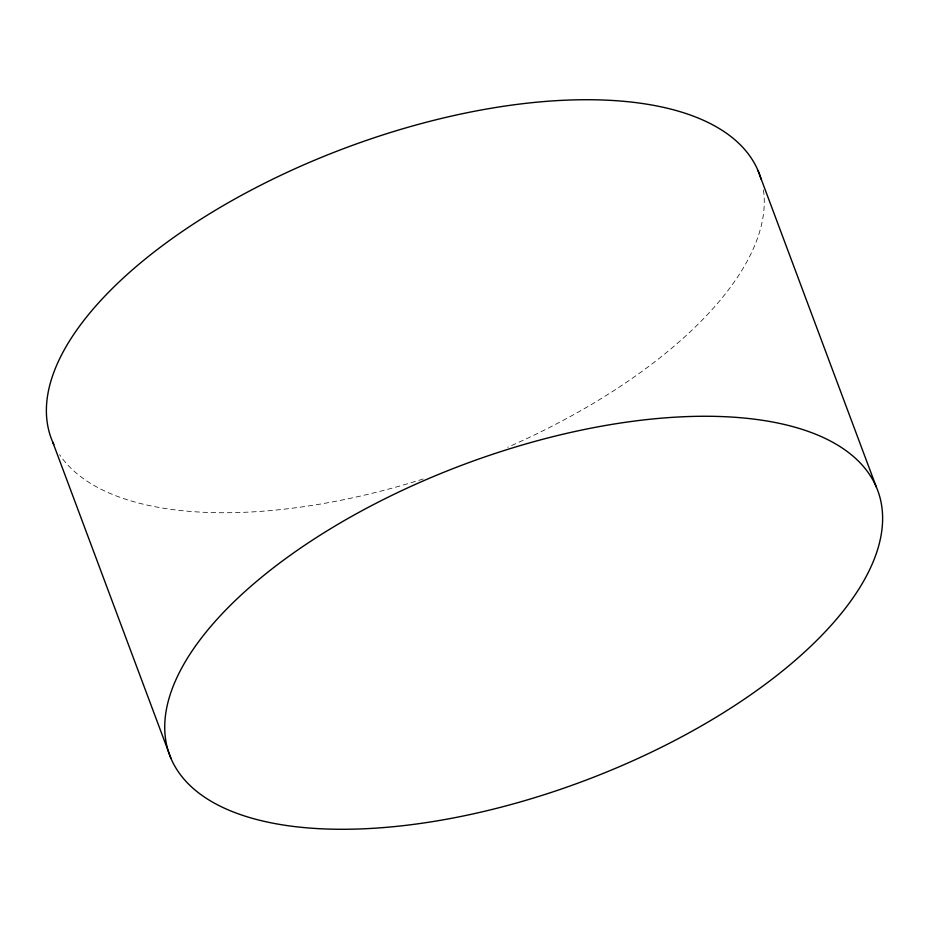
<?xml version="1.0" encoding="UTF-8"?>
<svg xmlns="http://www.w3.org/2000/svg" width="929" height="929" viewBox="0 0 929 929"><rect width="100%" height="100%" fill="white"/><g stroke="black" fill="none" stroke-linecap="round" stroke-linejoin="round"><path stroke-width="0.7" stroke-dasharray="4.64 3.48" d="M763.429 189.922A377.952 169.229 -20.5 0 1 507.64 447.279M423.218 478.992A377.952 169.229 -20.5 0 1 59.595 454.653"/><path stroke-width="1.39" d="M757.994 170.506L876.337 487.051M52.663 441.949L171.006 758.494M53.836 444.561A377.952 169.229 -20.5 0 1 345.298 148.001A377.952 169.229 -20.5 0 1 761.153 179.343M383.921 827.542A377.952 169.229 -20.5 0 0 879.879 497.212A377.952 169.229 -20.5 0 0 307.232 543.558A377.952 169.229 -20.5 0 0 383.921 827.542"/></g></svg>
